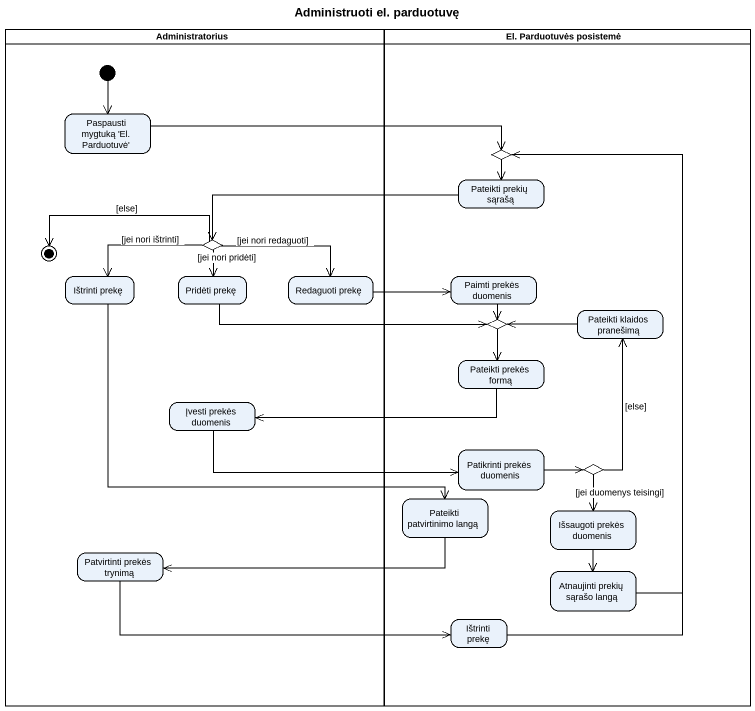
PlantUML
@startuml
title Administruoti el. parduotuvę
hide empty description
state Administratorius <<partition>> {
  state "Paspausti mygtuką 'El. Parduotuvė'" as Paspausti_mygtuką_El
  state choice2 <<choice>>
  state "Ištrinti prekę" as Ištrinti_prekę
  state "Pridėti prekę" as Pridėti_prekę
  state "Redaguoti prekę" as Redaguoti_prekę
  state "Įvesti prekės duomenis" as Įvesti_prekės_duomenis
  state "Patvirtinti prekės trynimą" as Patvirtinti_prekės_trynimą
  [*] --> Paspausti_mygtuką_El
  choice2 -left-> [*] : [else]
}
state "El. Parduotuvės posistemė" as El_Parduotuvės_posistemė <<partition>> {
  state choice1 <<choice>>
  state "Pateikti prekių sąrašą" as Pateikti_prekių_sąrašą
  state "Paimti prekės duomenis" as Paimti_prekės_duomenis
  state choice3 <<choice>>
  state "Pateikti klaidos pranešimą" as Pateikti_klaidos_pranešimą
  state "Pateikti prekės formą" as Pateikti_prekės_formą
  state "Patikrinti prekės duomenis" as Patikrinti_prekės_duomenis
  state choice4 <<choice>>
  state "Pateikti patvirtinimo langą" as Pateikti_patvirtinimo_langą
  state "Išsaugoti prekės duomenis" as Išsaugoti_prekės_duomenis
  state "Atnaujinti prekių sąrašo langą" as Atnaujinti_prekių_sąrašo
  state "Ištrinti prekę" as Ištrinti_prekę_2
}
Paspausti_mygtuką_El -right-> choice1
choice1 --> Pateikti_prekių_sąrašą
Pateikti_prekių_sąrašą -left-> choice2
choice2 -left-> Ištrinti_prekę : [jei nori ištrinti]
choice2 --> Pridėti_prekę : [jei nori pridėti]
choice2 -right-> Redaguoti_prekę : [jei nori redaguoti]
Ištrinti_prekę --> Pateikti_patvirtinimo_langą
Pridėti_prekę -right-> choice3
Redaguoti_prekę -right-> Paimti_prekės_duomenis
Paimti_prekės_duomenis --> choice3
choice3 --> Pateikti_prekės_formą
Pateikti_klaidos_pranešimą -left-> choice3
Pateikti_prekės_formą -left-> Įvesti_prekės_duomenis
Įvesti_prekės_duomenis -right-> Patikrinti_prekės_duomenis
Patikrinti_prekės_duomenis -right-> choice4
choice4 -up-> Pateikti_klaidos_pranešimą : [else]
choice4 --> Išsaugoti_prekės_duomenis : [jei duomenys teisingi]
Pateikti_patvirtinimo_langą -left-> Patvirtinti_prekės_trynimą
Išsaugoti_prekės_duomenis --> Atnaujinti_prekių_sąrašo
Patvirtinti_prekės_trynimą -right-> Ištrinti_prekę_2
Atnaujinti_prekių_sąrašo -up-> choice1
Ištrinti_prekę_2 -up-> choice1
@enduml
